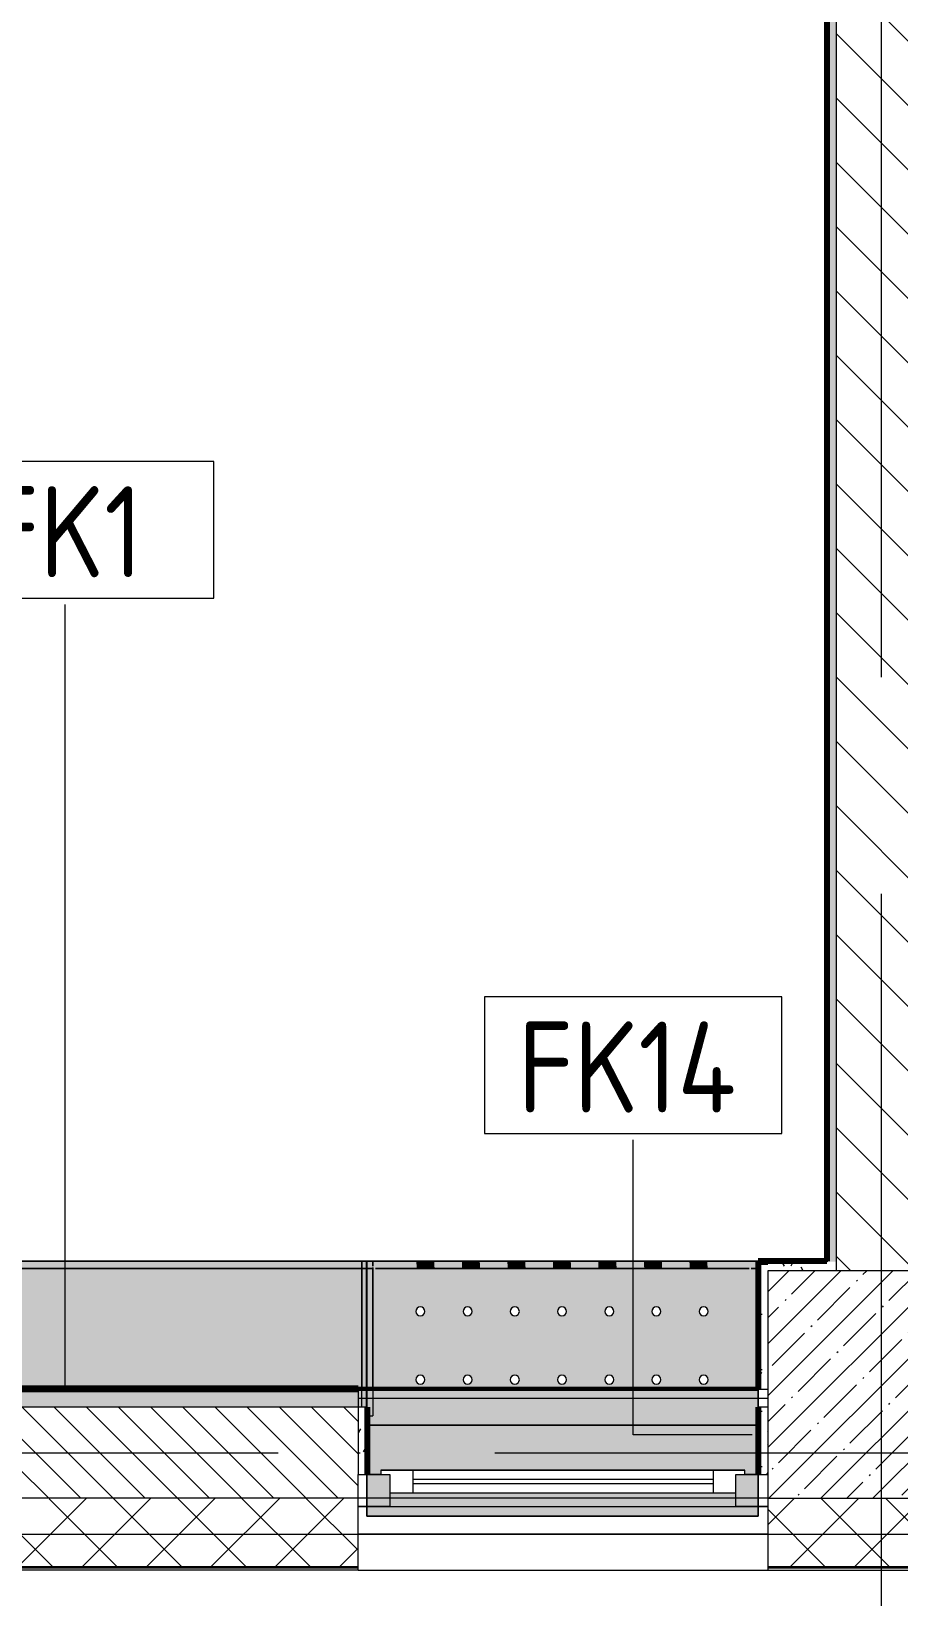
# Model space of a CAD drawing. Header units: millimetres. Extents: x 35524 to 235479, y -8553 to 29000.
# Drawn here: x 54792 to 56698, y -316 to 3124 of the extents above; entities that cross this region are included whole.
import ezdxf

# ---------------------------------------------------------------- set-up
doc = ezdxf.new("R2010")
doc.units = ezdxf.units.MM
doc.linetypes.add('Осевая', pattern=[3175, 635, -476.25, 1587.5, -476.25])
for name, color, linetype, lineweight in [('A-GLAZ', 7, 'Continuous', 9), ('A-GLAZ-1', 7, 'Continuous', 13), ('A-WALL', 7, 'Continuous', 9), ('A-WALL-IDEN', 7, 'Continuous', 9), ('I-WALL', 7, 'Continuous', 9), ('S-COLS', 7, 'Continuous', 9), ('Оси', 7, 'Continuous', 9), ('Оси-2', 7, 'Осевая', 9)]:
    doc.layers.add(name, color=color, linetype=linetype, lineweight=lineweight)
for name, color, linetype, lineweight, true_color in [('A-WALL-1', 7, 'Continuous', 9, 0xc0c0c0), ('A-WALL-3', 7, 'Continuous', 9, 0xff80c0), ('I-WALL-12', 7, 'Continuous', 53, 0xeaa7bf), ('I-WALL-18', 7, 'Continuous', 80, 0xffd2ff), ('I-WALL-4', 7, 'Continuous', 9, 0xc0c0c0), ('I-WALL-5', 7, 'Continuous', 9, 0xcbc7bf), ('I-WALL-8', 7, 'Continuous', 80, 0xff80c0), ('S-WALL-ANLY', 7, 'Continuous', 13, 0x008040), ('S-WALL-ANLY-1', 7, 'Continuous', 5, 0x008040), ('Знаки-1', 7, 'Continuous', 9, 0xd4ccbd), ('Знаки-3', 9, 'Continuous', 9, 0x808080), ('Знаки-4', 7, 'Continuous', 9, 0xaba79f), ('Знаки-5', 7, 'Continuous', 9, 0xc1bbaf), ('Знаки-6', 7, 'Continuous', 9, 0xd5cdbe), ('Знаки-7', 7, 'Continuous', 9, 0xd1cabb), ('Знаки-8', 7, 'Continuous', 9, 0xccc5b7)]:
    doc.layers.add(name, color=color, linetype=linetype, lineweight=lineweight, true_color=true_color)
doc.layers.add('Знаки-2', color=7, linetype='Continuous', lineweight=9, transparency=0.5)
doc.styles.add('GOST Common_2', font='GOST_Common.ttf', dxfattribs={"width": 0.9, "height": 200})
pattern_1 = [(45, (0, 0), (-70.71068, 70.71068), []), (135, (0, 0), (-70.71068, -70.71068), [])]
pattern_2 = [(0, (0, 0), (121.92, 30.48), [10.058, -81.382, 10.058, -81.382, -487.68]), (0, (0, 0), (121.92, 30.48), [-182.88, 10.058, -172.822, 10.058, -81.382, -213.36]), (0, (0, 0), (121.92, 30.48), [-457.2, 10.058, -50.902, 10.058, -142.342]), (120, (45.72, 15.24), (-87.356454, 90.345817), [10.058, -81.382, 10.058, -81.382, -487.68]), (120, (45.72, 15.24), (-87.356454, 90.345817), [-182.88, 10.058, -172.822, 10.058, -81.382, -213.36]), (120, (45.72, 15.24), (-87.356454, 90.345817), [-457.2, 10.058, -50.902, 10.058, -142.342]), (240, (60.96, 76.2), (-34.563546, -120.825817), [10.058, -81.382, 10.058, -81.382, -487.68]), (240, (60.96, 76.2), (-34.563546, -120.825817), [-182.88, 10.058, -172.822, 10.058, -81.382, -213.36]), (240, (60.96, 76.2), (-34.563546, -120.825817), [-457.2, 10.058, -50.902, 10.058, -142.342])]

# ---------------------------------------------------------------- blocks, each defined once
blk = doc.blocks.new('BSC_Колонна _Прямоугольная - 500х500-V16-План отделки стен 3 этажа в осях 12-23')
at = {"layer": 'S-COLS'}
h = blk.add_hatch(dxfattribs=at)
h.set_pattern_fill('FP_25', color=256, style=0, pattern_type=2)
h.set_pattern_definition([(45, (-56660, -150), (-57.02463, 57.02463), []), (45, (-56602.975, -150), (-57.02463, 57.02463), [100.806, -20.161, 3.353, -16.808])])
h.paths.add_polyline_path([(-139.9, -250), (250, -250), (250, 250), (-250, 250), (-250, -250)])
for p, q in [((250, 250), (-250, 250)), ((-250, 250), (-250, -250)), ((250, -250), (250, 250)), ((-250, -250), (250, -250))]:
    blk.add_line(p, q, dxfattribs=at)
blk = doc.blocks.new('120_Окно_СКБ_1Ст - 120_Окно_СКБ_1Ст 900х2500_h_-20664874-План отделки стен 3 этажа в осях 12-23')
at = {"layer": 'A-GLAZ'}
for p, q in [((-429, -57), (-450, -57)), ((431, -57), (-429, -57)), ((450, -57), (431, -57)), ((-429, -127), (-400, -127)), ((-330, -107), (330, -107)), ((330, -117), (-330, -117)), ((400, -127), (430, -127))]:
    blk.add_line(p, q, dxfattribs=at)
at = {"layer": 'A-GLAZ-1'}
for p, q in [((-450, -127), (-450, -57)), ((-450, -57), (-380, -57)), ((-380, -57), (-380, -127)), ((380, -127), (380, -57)), ((380, -57), (450, -57)), ((450, -57), (450, -127)), ((380, -87), (-380, -87)), ((-380, -87), (-380, -127)), ((-330, -137), (-330, -87)), ((330, -137), (330, -87)), ((380, -127), (380, -87)), ((-380, -127), (-450, -127)), ((-380, -127), (-400, -127)), ((-400, -127), (-400, -137)), ((-400, -137), (400, -137)), ((400, -137), (-400, -137)), ((450, -127), (380, -127)), ((400, -127), (380, -127)), ((400, -137), (400, -127))]:
    blk.add_line(p, q, dxfattribs=at)
blk = doc.blocks.new('Зашивка радиатора_ с перфорацией М1 - Зашивка радиатора_ с перфорацией М1-V60-План отделки стен 3 этажа в осях 12-23')
at = {"layer": 'Знаки-2'}
h = blk.add_hatch(color=256, dxfattribs=at)
h.paths.add_polyline_path([(167.2, 380), (-430, 380), (-430, 180), (429, 180), (430, 380)])
h.paths.add_polyline_path([(379, 329), (379, 289), (399, 289), (399, 279), (-401, 279), (-401, 289), (-381, 289), (-381, 329), (167.2, 329)])
h = blk.add_hatch(color=256, dxfattribs=at)
h.paths.add_polyline_path([(167.2, 180), (-430, 180), (-430, -179.9), (430.2, -179.9), (430.2, 141), (429, 141), (429, 180)])
h.paths.add_polyline_path([(208.5, 90.4), (213.5, 89), (217.2, 85.4), (218.5, 80.4), (217.2, 75.4), (213.5, 71.7), (208.5, 70.4), (203.5, 71.7), (199.8, 75.4), (198.5, 80.4), (199.8, 85.4), (203.5, 89), (205.9, 90)])
h.paths.add_polyline_path([(-310.3, 90.4), (-305.3, 89), (-301.6, 85.4), (-300.3, 80.4), (-301.6, 75.4), (-305.3, 71.7), (-310.3, 70.4), (-315.3, 71.7), (-318.9, 75.4), (-320.3, 80.4), (-318.9, 85.4), (-315.3, 89), (-312.8, 90)])
h.paths.add_polyline_path([(1, 90.4), (6, 89), (9.7, 85.4), (11, 80.4), (9.7, 75.4), (6, 71.7), (1, 70.4), (-4, 71.7), (-7.7, 75.4), (-9, 80.4), (-7.7, 85.4), (-4, 89), (-1.6, 90)])
h.paths.add_polyline_path([(-102.8, 90.4), (-97.8, 89), (-94.1, 85.4), (-92.8, 80.4), (-94.1, 75.4), (-97.8, 71.7), (-102.8, 70.4), (-107.8, 71.7), (-111.4, 75.4), (-112.8, 80.4), (-111.4, 85.4), (-107.8, 89), (-105.3, 90)])
h.paths.add_polyline_path([(-206.5, 90.4), (-201.5, 89), (-197.8, 85.4), (-196.5, 80.4), (-197.8, 75.4), (-201.5, 71.7), (-206.5, 70.4), (-211.5, 71.7), (-215.2, 75.4), (-216.5, 80.4), (-215.2, 85.4), (-211.5, 89), (-209.1, 90)])
h.paths.add_polyline_path([(312.2, 90.4), (317.2, 89), (320.9, 85.4), (322.2, 80.4), (320.9, 75.4), (317.2, 71.7), (312.2, 70.4), (307.2, 71.7), (303.6, 75.4), (302.2, 80.4), (303.6, 85.4), (307.2, 89), (309.7, 90)])
h.paths.add_polyline_path([(104.7, 90.4), (109.7, 89), (113.4, 85.4), (114.7, 80.4), (113.4, 75.4), (109.7, 71.7), (104.7, 70.4), (99.7, 71.7), (96.1, 75.4), (94.7, 80.4), (96.1, 85.4), (99.7, 89), (102.2, 90)])
h.paths.add_polyline_path([(-206.5, -59.6), (-201.5, -61), (-197.8, -64.6), (-196.5, -69.6), (-197.8, -74.6), (-201.5, -78.3), (-206.5, -79.6), (-211.5, -78.3), (-215.2, -74.6), (-216.5, -69.6), (-215.2, -64.6), (-211.5, -61), (-209.1, -60)])
h.paths.add_polyline_path([(-310.3, -59.6), (-305.3, -61), (-301.6, -64.6), (-300.3, -69.6), (-301.6, -74.6), (-305.3, -78.3), (-310.3, -79.6), (-315.3, -78.3), (-318.9, -74.6), (-320.3, -69.6), (-318.9, -64.6), (-315.3, -61), (-312.8, -60)])
h.paths.add_polyline_path([(312.2, -59.6), (317.2, -61), (320.9, -64.6), (322.2, -69.6), (320.9, -74.6), (317.2, -78.3), (312.2, -79.6), (307.2, -78.3), (303.6, -74.6), (302.2, -69.6), (303.6, -64.6), (307.2, -61), (309.7, -60)])
h.paths.add_polyline_path([(208.5, -59.6), (213.5, -61), (217.2, -64.6), (218.5, -69.6), (217.2, -74.6), (213.5, -78.3), (208.5, -79.6), (203.5, -78.3), (199.8, -74.6), (198.5, -69.6), (199.8, -64.6), (203.5, -61), (205.9, -60)])
h.paths.add_polyline_path([(104.7, -59.6), (109.7, -61), (113.4, -64.6), (114.7, -69.6), (113.4, -74.6), (109.7, -78.3), (104.7, -79.6), (99.7, -78.3), (96.1, -74.6), (94.7, -69.6), (96.1, -64.6), (99.7, -61), (102.2, -60)])
h.paths.add_polyline_path([(1, -59.6), (6, -61), (9.7, -64.6), (11, -69.6), (9.7, -74.6), (6, -78.3), (1, -79.6), (-4, -78.3), (-7.7, -74.6), (-9, -69.6), (-7.7, -64.6), (-4, -61), (-1.6, -60)])
h.paths.add_polyline_path([(-102.8, -59.6), (-97.8, -61), (-94.1, -64.6), (-92.8, -69.6), (-94.1, -74.6), (-97.8, -78.3), (-102.8, -79.6), (-107.8, -78.3), (-111.4, -74.6), (-112.8, -69.6), (-111.4, -64.6), (-107.8, -61), (-105.3, -60)])
for points in [[(413, -163.9), (-430, -163.9), (-430, -179.9), (430, -179.7), (429.7, -163.9), (413.6, -163.9)], [(-319, -163.9), (-318.3, -179.9), (-279, -179.9), (-279.7, -163.9), (-318.9, -163.9)], [(-319, -163.9), (-318.3, -179.9), (-279, -179.9), (-279.7, -163.9), (-318.9, -163.9)], [(-308.7, -163.9), (-309, -163.9), (-308.7, -179.9), (-289, -179.9), (-289.3, -163.9), (-307.7, -163.9)], [(-308.7, -163.9), (-309, -163.9), (-308.7, -179.9), (-289, -179.9), (-289.3, -163.9), (-307.7, -163.9)], [(-201.6, -163.9), (-219, -163.9), (-218.3, -179.9), (-179, -179.9), (-179.7, -163.9), (-199, -163.9)], [(-219, -163.9), (-218.3, -179.9), (-179, -179.9), (-179.7, -163.9), (-218.3, -163.9)], [(-199, -163.9), (-209, -163.9), (-208.7, -179.9), (-189, -179.9), (-189.3, -163.9), (-197, -163.9)], [(-196.4, -163.9), (-209, -163.9), (-208.7, -179.9), (-189, -179.9), (-189.3, -163.9), (-194, -163.9)], [(-79, -163.9), (-119, -163.9), (-118.3, -179.9), (-79, -179.9)], [(-84.9, -163.9), (-119, -163.9), (-118.3, -179.9), (-79, -179.9), (-79.7, -163.9), (-81.7, -163.9)], [(-108.7, -163.9), (-109, -163.9), (-108.7, -179.9), (-89, -179.9), (-89.3, -163.9), (-107.7, -163.9)], [(-89, -163.9), (-109, -163.9), (-108.7, -179.9), (-89, -179.9)], [(-19, -163.9), (-18.3, -179.9), (21, -179.9), (20.3, -163.9), (-18.3, -163.9)], [(-19, -163.9), (-18.3, -179.9), (21, -179.9), (20.3, -163.9), (-18.3, -163.9)], [(8.1, -163.9), (-9, -163.9), (-8.7, -179.9), (11, -179.9), (10.7, -163.9), (9.7, -163.9)], [(-6.1, -163.9), (-9, -163.9), (-8.7, -179.9), (11, -179.9), (10.7, -163.9), (-4.2, -163.9)], [(106, -163.9), (81, -163.9), (81.7, -179.9), (121, -179.9), (120.3, -163.9), (106.2, -163.9)], [(109.7, -163.9), (81, -163.9), (81.7, -179.9), (121, -179.9), (120.3, -163.9), (110.7, -163.9)], [(108.1, -163.9), (91, -163.9), (91.3, -179.9), (111, -179.9), (110.7, -163.9), (109.7, -163.9)], [(93.9, -163.9), (91, -163.9), (91.3, -179.9), (111, -179.9), (110.7, -163.9), (96, -163.9)], [(181, -163.9), (181.7, -179.9), (221, -179.9), (220.3, -163.9), (181.7, -163.9)], [(196, -163.9), (181, -163.9), (181.7, -179.9), (221, -179.9), (220.3, -163.9), (198.4, -163.9)], [(201, -163.9), (191, -163.9), (191.3, -179.9), (211, -179.9), (210.7, -163.9), (203.6, -163.9)], [(208.1, -163.9), (191, -163.9), (191.3, -179.9), (211, -179.9), (210.7, -163.9), (209.7, -163.9)], [(301, -163.9), (281, -163.9), (281.7, -179.9), (321, -179.9), (320.3, -163.9), (306.2, -163.9)], [(281, -163.9), (281.7, -179.9), (321, -179.9), (320.3, -163.9), (281.7, -163.9)], [(311, -163.9), (291, -163.9), (291.3, -179.9), (311, -179.9)], [(293.9, -163.9), (291, -163.9), (291.3, -179.9), (311, -179.9), (310.7, -163.9), (295.8, -163.9)]]:
    blk.add_hatch(color=256, dxfattribs=at).paths.add_polyline_path(points)
at = {"layer": 'Знаки-1'}
for p, q in [((-309, -163.9), (-306.1, -163.9)), ((-304.2, -163.9), (-309, -163.9)), ((-306.1, -163.9), (-304.2, -163.9)), ((-304, -163.9), (-301.6, -163.9)), ((-294, -163.9), (-304, -163.9)), ((-301.6, -163.9), (-299, -163.9)), ((-299, -163.9), (-294, -163.9)), ((-293.8, -163.9), (-289, -163.9)), ((-289.3, -163.9), (-293.8, -163.9)), ((-289, -163.9), (-289.3, -163.9)), ((-207.7, -163.9), (-204.2, -163.9)), ((-204.2, -163.9), (-207.7, -163.9)), ((-204, -163.9), (-197, -163.9)), ((-197, -163.9), (-204, -163.9)), ((-196.4, -163.9), (-194, -163.9)), ((-194, -163.9), (-196.4, -163.9)), ((-193.8, -163.9), (-190.3, -163.9)), ((-190.3, -163.9), (-193.8, -163.9)), ((-107.7, -163.9), (-104.2, -163.9)), ((-104.2, -163.9), (-107.7, -163.9)), ((-104, -163.9), (-99, -163.9)), ((-94, -163.9), (-104, -163.9)), ((-99, -163.9), (-94, -163.9)), ((-93.8, -163.9), (-90.3, -163.9)), ((-90.3, -163.9), (-93.8, -163.9)), ((-9, -163.9), (-4.2, -163.9)), ((-4.2, -163.9), (-9, -163.9)), ((-4, -163.9), (6, -163.9)), ((6, -163.9), (-4, -163.9)), ((6.2, -163.9), (10.7, -163.9)), ((10.7, -163.9), (6.2, -163.9)), ((10.7, -163.9), (11, -163.9)), ((11, -163.9), (10.7, -163.9)), ((92.3, -163.9), (95.8, -163.9)), ((95.8, -163.9), (92.3, -163.9)), ((96, -163.9), (106, -163.9)), ((106, -163.9), (96, -163.9)), ((106.2, -163.9), (109.7, -163.9)), ((109.7, -163.9), (106.2, -163.9)), ((192.3, -163.9), (195.8, -163.9)), ((195.8, -163.9), (192.3, -163.9)), ((196, -163.9), (206, -163.9)), ((206, -163.9), (196, -163.9)), ((206.2, -163.9), (209.7, -163.9)), ((209.7, -163.9), (206.2, -163.9)), ((291, -163.9), (295.8, -163.9)), ((295.8, -163.9), (291, -163.9)), ((296, -163.9), (306, -163.9)), ((298.4, -163.9), (296, -163.9)), ((306, -163.9), (298.4, -163.9)), ((306.2, -163.9), (311, -163.9)), ((311, -163.9), (306.2, -163.9)), ((-309, -179.9), (-304.2, -179.9)), ((-304.2, -179.9), (-309, -179.9)), ((-304, -179.9), (-294, -179.9)), ((-294, -179.9), (-304, -179.9)), ((-293.8, -179.9), (-289, -179.9)), ((-289, -179.9), (-293.8, -179.9)), ((-207.7, -179.9), (-204.2, -179.9)), ((-204.2, -179.9), (-207.7, -179.9)), ((-204, -179.9), (-197, -179.9)), ((-197, -179.9), (-204, -179.9)), ((-196.4, -179.9), (-194, -179.9)), ((-194, -179.9), (-196.4, -179.9)), ((-193.8, -179.9), (-190.3, -179.9)), ((-190.3, -179.9), (-193.8, -179.9)), ((-107.7, -179.9), (-104.2, -179.9)), ((-104.2, -179.9), (-107.7, -179.9)), ((-104, -179.9), (-99, -179.9)), ((-94, -179.9), (-104, -179.9)), ((-99, -179.9), (-94, -179.9)), ((-93.8, -179.9), (-90.3, -179.9)), ((-90.3, -179.9), (-93.8, -179.9)), ((-9, -179.9), (-7.7, -179.9)), ((-4.2, -179.9), (-9, -179.9)), ((-7.7, -179.9), (-4.2, -179.9)), ((-4, -179.9), (1, -179.9)), ((6, -179.9), (-4, -179.9)), ((1, -179.9), (6, -179.9)), ((6.2, -179.9), (11, -179.9)), ((9.7, -179.9), (6.2, -179.9)), ((11, -179.9), (9.7, -179.9)), ((92.3, -179.9), (95.8, -179.9)), ((95.8, -179.9), (92.3, -179.9)), ((96, -179.9), (106, -179.9)), ((106, -179.9), (96, -179.9)), ((106.2, -179.9), (109.7, -179.9)), ((109.7, -179.9), (106.2, -179.9)), ((192.3, -179.9), (195.8, -179.9)), ((195.8, -179.9), (192.3, -179.9)), ((196, -179.9), (206, -179.9)), ((206, -179.9), (196, -179.9)), ((206.2, -179.9), (209.7, -179.9)), ((209.7, -179.9), (206.2, -179.9)), ((291, -179.9), (292.3, -179.9)), ((291.3, -179.9), (291, -179.9)), ((292.3, -179.9), (291.3, -179.9)), ((292.3, -179.9), (293.9, -179.9)), ((295.8, -179.9), (292.3, -179.9)), ((293.9, -179.9), (295.8, -179.9)), ((296, -179.9), (306, -179.9)), ((306, -179.9), (296, -179.9)), ((306.2, -179.9), (308.1, -179.9)), ((310.7, -179.9), (306.2, -179.9)), ((308.1, -179.9), (311, -179.9)), ((311, -179.9), (310.7, -179.9))]:
    blk.add_line(p, q, dxfattribs=at)
at = {"layer": 'Знаки-3'}
for p, q in [((430, 380), (-430, 380)), ((-430, 380), (-430, 180)), ((430, 289), (430, 380)), ((-430, 180), (429, 180)), ((429, 180), (-430, 180)), ((-430, 180), (-430, -179.9)), ((430.2, -179.9), (430.2, 141)), ((-430, -179.9), (430.2, -179.9))]:
    blk.add_line(p, q, dxfattribs=at)
for centre, start, end in [((-310.3, 80.4), 180, 0), ((-310.3, 80.4), 0, 180), ((-206.5, 80.4), 0, 180), ((-206.5, 80.4), 180, 360), ((-102.8, 80.4), 0, 180), ((-102.8, 80.4), 180, 0), ((1, 80.4), 0, 180), ((1, 80.4), 180, 0), ((104.7, 80.4), 0, 180), ((104.7, 80.4), 180, 360), ((208.5, 80.4), 0, 180), ((208.5, 80.4), 180, 0), ((312.2, 80.4), 0, 180), ((312.2, 80.4), 180, 0), ((-310.3, -69.6), 0, 180), ((-206.5, -69.6), 0, 180), ((-102.8, -69.6), 0, 180), ((1, -69.6), 0, 180), ((104.7, -69.6), 0, 180), ((208.5, -69.6), 0, 180), ((312.2, -69.6), 0, 180), ((-310.3, -69.6), 180, 0), ((-206.5, -69.6), 180, 0), ((-102.8, -69.6), 180, 0), ((1, -69.6), 180, 0), ((104.7, -69.6), 180, 0), ((208.5, -69.6), 180, 0), ((312.2, -69.6), 180, 0)]:
    blk.add_arc(centre, 10, start, end, dxfattribs=at)
at = {"layer": 'Знаки-4'}
for p, q in [((-430, 180), (-430, 380)), ((-430, 380), (430, 380)), ((430, 380), (430, 289)), ((-430, -179.9), (-430, 180)), ((-430, -163.9), (-414.4, -163.9)), ((-430, -163.9), (-430, -179.9)), ((-410.5, -163.9), (-394.9, -163.9)), ((-394.3, -163.9), (394.9, -163.9)), ((395.4, -163.9), (411.1, -163.9)), ((414.9, -163.9), (416.9, -163.9)), ((429.7, -179.9), (-430, -179.9)), ((416.9, -179.9), (-430, -179.9))]:
    blk.add_line(p, q, dxfattribs=at)
for centre, start, end in [((-310.3, 80.4), 0, 180), ((-310.3, 80.4), 180, 360), ((-206.5, 80.4), 0, 180), ((-206.5, 80.4), 180, 360), ((-102.8, 80.4), 0, 180), ((-102.8, 80.4), 180, 360), ((1, 80.4), 0, 180), ((1, 80.4), 180, 360), ((104.7, 80.4), 0, 180), ((104.7, 80.4), 180, 360), ((208.5, 80.4), 0, 180), ((208.5, 80.4), 180, 360), ((312.2, 80.4), 0, 180), ((312.2, 80.4), 180, 0), ((-310.3, -69.6), 0, 180), ((-206.5, -69.6), 0, 180), ((-102.8, -69.6), 0, 180), ((1, -69.6), 0, 180), ((104.7, -69.6), 0, 180), ((208.5, -69.6), 0, 180), ((312.2, -69.6), 0, 180), ((-310.3, -69.6), 180, 360), ((-206.5, -69.6), 180, 360), ((-102.8, -69.6), 180, 360), ((1, -69.6), 180, 360), ((104.7, -69.6), 180, 360), ((208.5, -69.6), 180, 360), ((312.2, -69.6), 180, 360)]:
    blk.add_arc(centre, 10, start, end, dxfattribs=at)
at = {"layer": 'Знаки-5'}
for p, q in [((429, 180), (-430, 180)), ((-430, 180), (429, 180)), ((430.2, 141), (430.2, -179.9)), ((-414.4, -163.9), (-430, -163.9)), ((-430, -163.9), (-430, -179.9)), ((-394.9, -163.9), (-410.5, -163.9)), ((-319, -163.9), (-394.3, -163.9)), ((-319, -163.9), (-279, -163.9)), ((-279, -163.9), (-319, -163.9)), ((-219, -163.9), (-279, -163.9)), ((-219, -163.9), (-209, -163.9)), ((-209, -163.9), (-219, -163.9)), ((-209, -163.9), (-189, -163.9)), ((-189, -163.9), (-209, -163.9)), ((-189, -163.9), (-179, -163.9)), ((-179, -163.9), (-189, -163.9)), ((-119, -163.9), (-179, -163.9)), ((-119, -163.9), (-79, -163.9)), ((-79, -163.9), (-119, -163.9)), ((-19, -163.9), (-79, -163.9)), ((-19, -163.9), (-18.3, -163.9)), ((21, -163.9), (-19, -163.9)), ((-18.3, -163.9), (21, -163.9)), ((81, -163.9), (21, -163.9)), ((81, -163.9), (91, -163.9)), ((91, -163.9), (81, -163.9)), ((91, -163.9), (111, -163.9)), ((111, -163.9), (91, -163.9)), ((111, -163.9), (121, -163.9)), ((121, -163.9), (111, -163.9)), ((181, -163.9), (121, -163.9)), ((181, -163.9), (215.1, -163.9)), ((206.2, -163.9), (181, -163.9)), ((220.3, -163.9), (206.2, -163.9)), ((215.1, -163.9), (221, -163.9)), ((221, -163.9), (220.3, -163.9)), ((281, -163.9), (221, -163.9)), ((281, -163.9), (321, -163.9)), ((321, -163.9), (281, -163.9)), ((394.9, -163.9), (321, -163.9)), ((411.1, -163.9), (395.4, -163.9)), ((416.9, -163.9), (414.9, -163.9)), ((416.9, -163.9), (429.7, -163.9)), ((-430, -179.9), (-319, -179.9)), ((-319, -179.9), (-279, -179.9)), ((-279, -179.9), (-319, -179.9)), ((-279, -179.9), (-219, -179.9)), ((-219, -179.9), (-209, -179.9)), ((-209, -179.9), (-219, -179.9)), ((-209, -179.9), (-189, -179.9)), ((-189, -179.9), (-209, -179.9)), ((-189, -179.9), (-179, -179.9)), ((-179, -179.9), (-189, -179.9)), ((-179, -179.9), (-119, -179.9)), ((-119, -179.9), (-79, -179.9)), ((-79, -179.9), (-119, -179.9)), ((-79, -179.9), (-19, -179.9)), ((-19, -179.9), (21, -179.9)), ((18.3, -179.9), (-19, -179.9)), ((21, -179.9), (18.3, -179.9)), ((21, -179.9), (81, -179.9)), ((81, -179.9), (91, -179.9)), ((91, -179.9), (81, -179.9)), ((91, -179.9), (111, -179.9)), ((111, -179.9), (91, -179.9)), ((111, -179.9), (121, -179.9)), ((121, -179.9), (111, -179.9)), ((121, -179.9), (181, -179.9)), ((181, -179.9), (221, -179.9)), ((183.7, -179.9), (181, -179.9)), ((221, -179.9), (183.7, -179.9)), ((221, -179.9), (281, -179.9)), ((281, -179.9), (283.7, -179.9)), ((321, -179.9), (281, -179.9)), ((283.7, -179.9), (301, -179.9)), ((301, -179.9), (321, -179.9)), ((321, -179.9), (416.9, -179.9)), ((429.7, -179.9), (416.9, -179.9))]:
    blk.add_line(p, q, dxfattribs=at)
at = {"layer": 'Знаки-6'}
for p, q in [((-304.2, -163.9), (-307.7, -163.9)), ((-294, -163.9), (-304, -163.9)), ((-290.3, -163.9), (-293.8, -163.9)), ((-204.2, -163.9), (-207.7, -163.9)), ((-197, -163.9), (-204, -163.9)), ((-194, -163.9), (-196.4, -163.9)), ((-190.3, -163.9), (-193.8, -163.9)), ((-104.2, -163.9), (-107.7, -163.9)), ((-94, -163.9), (-104, -163.9)), ((-90.3, -163.9), (-93.8, -163.9)), ((-4.2, -163.9), (-7.7, -163.9)), ((6, -163.9), (-4, -163.9)), ((9.7, -163.9), (6.2, -163.9)), ((95.8, -163.9), (92.3, -163.9)), ((106, -163.9), (96, -163.9)), ((109.7, -163.9), (106.2, -163.9)), ((195.8, -163.9), (192.3, -163.9)), ((206, -163.9), (196, -163.9)), ((209.7, -163.9), (206.2, -163.9)), ((295.8, -163.9), (292.3, -163.9)), ((306, -163.9), (296, -163.9)), ((309.7, -163.9), (306.2, -163.9)), ((430, -163.9), (430, -179.7)), ((-307.7, -179.9), (-304.2, -179.9)), ((-304, -179.9), (-294, -179.9)), ((-293.8, -179.9), (-290.3, -179.9)), ((-207.7, -179.9), (-204.2, -179.9)), ((-204, -179.9), (-197, -179.9)), ((-196.4, -179.9), (-194, -179.9)), ((-193.8, -179.9), (-190.3, -179.9)), ((-107.7, -179.9), (-104.2, -179.9)), ((-104, -179.9), (-94, -179.9)), ((-93.8, -179.9), (-90.3, -179.9)), ((-7.7, -179.9), (-4.2, -179.9)), ((-4, -179.9), (6, -179.9)), ((6.2, -179.9), (9.7, -179.9)), ((92.3, -179.9), (95.8, -179.9)), ((96, -179.9), (106, -179.9)), ((106.2, -179.9), (109.7, -179.9)), ((192.3, -179.9), (195.8, -179.9)), ((196, -179.9), (206, -179.9)), ((206.2, -179.9), (209.7, -179.9)), ((292.3, -179.9), (295.8, -179.9)), ((296, -179.9), (306, -179.9)), ((306.2, -179.9), (309.7, -179.9))]:
    blk.add_line(p, q, dxfattribs=at)
at = {"layer": 'Знаки-7'}
for p, q in [((-309, -163.9), (-318.3, -163.9)), ((-307.7, -163.9), (-304.2, -163.9)), ((-304.2, -163.9), (-307.7, -163.9)), ((-304, -163.9), (-294, -163.9)), ((-294, -163.9), (-304, -163.9)), ((-293.8, -163.9), (-290.3, -163.9)), ((-290.3, -163.9), (-293.8, -163.9)), ((-279.7, -163.9), (-289, -163.9)), ((-209, -163.9), (-218.3, -163.9)), ((-209, -163.9), (-204.2, -163.9)), ((-204.2, -163.9), (-209, -163.9)), ((-204, -163.9), (-194, -163.9)), ((-194, -163.9), (-204, -163.9)), ((-193.8, -163.9), (-189, -163.9)), ((-189, -163.9), (-193.8, -163.9)), ((-179.7, -163.9), (-189, -163.9)), ((-109, -163.9), (-118.3, -163.9)), ((-109, -163.9), (-107.7, -163.9)), ((-107.7, -163.9), (-109, -163.9)), ((-107.7, -163.9), (-104.2, -163.9)), ((-104.2, -163.9), (-107.7, -163.9)), ((-104, -163.9), (-99, -163.9)), ((-99, -163.9), (-104, -163.9)), ((-99, -163.9), (-94, -163.9)), ((-94, -163.9), (-99, -163.9)), ((-93.8, -163.9), (-89, -163.9)), ((-90.3, -163.9), (-93.8, -163.9)), ((-89, -163.9), (-90.3, -163.9)), ((-79.7, -163.9), (-89, -163.9)), ((-9, -163.9), (-18.3, -163.9)), ((-7.7, -163.9), (-4.2, -163.9)), ((-4.2, -163.9), (-7.7, -163.9)), ((-4, -163.9), (6, -163.9)), ((6, -163.9), (-4, -163.9)), ((6.2, -163.9), (9.7, -163.9)), ((9.7, -163.9), (6.2, -163.9)), ((20.3, -163.9), (11, -163.9)), ((91, -163.9), (81.7, -163.9)), ((91, -163.9), (92.3, -163.9)), ((95.8, -163.9), (91, -163.9)), ((92.3, -163.9), (95.8, -163.9)), ((96, -163.9), (106, -163.9)), ((106, -163.9), (96, -163.9)), ((106.2, -163.9), (109.7, -163.9)), ((109.7, -163.9), (106.2, -163.9)), ((109.7, -163.9), (111, -163.9)), ((111, -163.9), (109.7, -163.9)), ((120.3, -163.9), (111, -163.9)), ((191, -163.9), (181.7, -163.9)), ((191, -163.9), (195.8, -163.9)), ((191.3, -163.9), (191, -163.9)), ((195.8, -163.9), (191.3, -163.9)), ((196, -163.9), (198.4, -163.9)), ((206, -163.9), (196, -163.9)), ((198.4, -163.9), (206, -163.9)), ((206.2, -163.9), (208.1, -163.9)), ((209.7, -163.9), (206.2, -163.9)), ((208.1, -163.9), (211, -163.9)), ((211, -163.9), (209.7, -163.9)), ((220.3, -163.9), (211, -163.9)), ((291, -163.9), (281.7, -163.9)), ((292.3, -163.9), (295.8, -163.9)), ((295.8, -163.9), (292.3, -163.9)), ((296, -163.9), (306, -163.9)), ((306, -163.9), (296, -163.9)), ((306.2, -163.9), (309.7, -163.9)), ((309.7, -163.9), (306.2, -163.9)), ((320.3, -163.9), (311, -163.9)), ((429.7, -163.9), (416.9, -163.9)), ((-318.3, -179.9), (-309, -179.9)), ((-307.7, -179.9), (-304.2, -179.9)), ((-304.2, -179.9), (-307.7, -179.9)), ((-304, -179.9), (-294, -179.9)), ((-294, -179.9), (-304, -179.9)), ((-293.8, -179.9), (-290.3, -179.9)), ((-290.3, -179.9), (-293.8, -179.9)), ((-289, -179.9), (-279.7, -179.9)), ((-218.3, -179.9), (-209, -179.9)), ((-209, -179.9), (-204.2, -179.9)), ((-204.2, -179.9), (-209, -179.9)), ((-204, -179.9), (-194, -179.9)), ((-194, -179.9), (-204, -179.9)), ((-193.8, -179.9), (-189, -179.9)), ((-189, -179.9), (-193.8, -179.9)), ((-189, -179.9), (-179.7, -179.9)), ((-118.3, -179.9), (-109, -179.9)), ((-109, -179.9), (-104.2, -179.9)), ((-104.2, -179.9), (-109, -179.9)), ((-104, -179.9), (-94, -179.9)), ((-94, -179.9), (-104, -179.9)), ((-93.8, -179.9), (-89, -179.9)), ((-89, -179.9), (-93.8, -179.9)), ((-89, -179.9), (-79.7, -179.9)), ((-18.3, -179.9), (-9, -179.9)), ((-7.7, -179.9), (-4.2, -179.9)), ((-4.2, -179.9), (-7.7, -179.9)), ((-4, -179.9), (6, -179.9)), ((6, -179.9), (-4, -179.9)), ((6.2, -179.9), (9.7, -179.9)), ((9.7, -179.9), (6.2, -179.9)), ((11, -179.9), (20.3, -179.9)), ((81.7, -179.9), (91, -179.9)), ((91, -179.9), (95.8, -179.9)), ((95.8, -179.9), (91, -179.9)), ((96, -179.9), (106, -179.9)), ((106, -179.9), (96, -179.9)), ((106.2, -179.9), (111, -179.9)), ((111, -179.9), (106.2, -179.9)), ((111, -179.9), (120.3, -179.9)), ((181.7, -179.9), (191, -179.9)), ((191, -179.9), (195.8, -179.9)), ((195.8, -179.9), (191, -179.9)), ((196, -179.9), (206, -179.9)), ((206, -179.9), (196, -179.9)), ((206.2, -179.9), (211, -179.9)), ((211, -179.9), (206.2, -179.9)), ((211, -179.9), (220.3, -179.9)), ((281.7, -179.9), (291, -179.9)), ((292.3, -179.9), (295.8, -179.9)), ((295.8, -179.9), (292.3, -179.9)), ((296, -179.9), (306, -179.9)), ((306, -179.9), (296, -179.9)), ((306.2, -179.9), (309.7, -179.9)), ((309.7, -179.9), (306.2, -179.9)), ((311, -179.9), (320.3, -179.9)), ((416.9, -179.9), (429.7, -179.9))]:
    blk.add_line(p, q, dxfattribs=at)
at = {"layer": 'Знаки-8'}
for p, q in [((-319, -163.9), (-309, -163.9)), ((-309, -163.9), (-319, -163.9)), ((-309, -163.9), (-304.2, -163.9)), ((-304.2, -163.9), (-309, -163.9)), ((-304, -163.9), (-294, -163.9)), ((-294, -163.9), (-304, -163.9)), ((-293.8, -163.9), (-289, -163.9)), ((-289, -163.9), (-293.8, -163.9)), ((-289, -163.9), (-279, -163.9)), ((-279, -163.9), (-289, -163.9)), ((-219, -163.9), (-209, -163.9)), ((-209, -163.9), (-219, -163.9)), ((-207.7, -163.9), (-204.2, -163.9)), ((-204.2, -163.9), (-207.7, -163.9)), ((-204, -163.9), (-197, -163.9)), ((-197, -163.9), (-204, -163.9)), ((-196.4, -163.9), (-194, -163.9)), ((-194, -163.9), (-196.4, -163.9)), ((-193.8, -163.9), (-190.3, -163.9)), ((-190.3, -163.9), (-193.8, -163.9)), ((-189, -163.9), (-179, -163.9)), ((-179, -163.9), (-189, -163.9)), ((-119, -163.9), (-109, -163.9)), ((-109, -163.9), (-119, -163.9)), ((-109, -163.9), (-104.2, -163.9)), ((-104.2, -163.9), (-109, -163.9)), ((-104, -163.9), (-94, -163.9)), ((-94, -163.9), (-104, -163.9)), ((-93.8, -163.9), (-89, -163.9)), ((-89, -163.9), (-93.8, -163.9)), ((-89, -163.9), (-79, -163.9)), ((-79, -163.9), (-89, -163.9)), ((-19, -163.9), (-9, -163.9)), ((-9, -163.9), (-19, -163.9)), ((-9, -163.9), (-4.2, -163.9)), ((-4.2, -163.9), (-9, -163.9)), ((-4, -163.9), (6, -163.9)), ((6, -163.9), (-4, -163.9)), ((6.2, -163.9), (11, -163.9)), ((11, -163.9), (6.2, -163.9)), ((11, -163.9), (21, -163.9)), ((21, -163.9), (11, -163.9)), ((81, -163.9), (91, -163.9)), ((91, -163.9), (81, -163.9)), ((92.3, -163.9), (95.8, -163.9)), ((95.8, -163.9), (92.3, -163.9)), ((96, -163.9), (106, -163.9)), ((106, -163.9), (96, -163.9)), ((106.2, -163.9), (109.7, -163.9)), ((109.7, -163.9), (106.2, -163.9)), ((111, -163.9), (121, -163.9)), ((121, -163.9), (111, -163.9)), ((181, -163.9), (191, -163.9)), ((191, -163.9), (181, -163.9)), ((191, -163.9), (195.8, -163.9)), ((195.8, -163.9), (191, -163.9)), ((196, -163.9), (206, -163.9)), ((206, -163.9), (196, -163.9)), ((206.2, -163.9), (211, -163.9)), ((211, -163.9), (206.2, -163.9)), ((211, -163.9), (221, -163.9)), ((221, -163.9), (211, -163.9)), ((281, -163.9), (291, -163.9)), ((291, -163.9), (281, -163.9)), ((291, -163.9), (295.8, -163.9)), ((295.8, -163.9), (291, -163.9)), ((296, -163.9), (306, -163.9)), ((306, -163.9), (296, -163.9)), ((306.2, -163.9), (311, -163.9)), ((311, -163.9), (306.2, -163.9)), ((311, -163.9), (321, -163.9)), ((321, -163.9), (311, -163.9)), ((430, -179.7), (430, -163.9)), ((-319, -179.9), (-313.1, -179.9)), ((-309, -179.9), (-319, -179.9)), ((-313.1, -179.9), (-309, -179.9)), ((-309, -179.9), (-304.2, -179.9)), ((-308.7, -179.9), (-309, -179.9)), ((-304.2, -179.9), (-308.7, -179.9)), ((-304, -179.9), (-294, -179.9)), ((-301.6, -179.9), (-304, -179.9)), ((-294, -179.9), (-301.6, -179.9)), ((-293.8, -179.9), (-289, -179.9)), ((-289, -179.9), (-293.8, -179.9)), ((-289, -179.9), (-281.7, -179.9)), ((-279, -179.9), (-289, -179.9)), ((-281.7, -179.9), (-279, -179.9)), ((-219, -179.9), (-209, -179.9)), ((-218.3, -179.9), (-219, -179.9)), ((-209, -179.9), (-218.3, -179.9)), ((-207.7, -179.9), (-204.2, -179.9)), ((-204.2, -179.9), (-207.7, -179.9)), ((-204, -179.9), (-197, -179.9)), ((-197, -179.9), (-204, -179.9)), ((-196.4, -179.9), (-194, -179.9)), ((-194, -179.9), (-196.4, -179.9)), ((-193.8, -179.9), (-190.3, -179.9)), ((-190.3, -179.9), (-193.8, -179.9)), ((-189, -179.9), (-179.7, -179.9)), ((-184.9, -179.9), (-189, -179.9)), ((-179, -179.9), (-184.9, -179.9)), ((-179.7, -179.9), (-179, -179.9)), ((-119, -179.9), (-109, -179.9)), ((-116.3, -179.9), (-119, -179.9)), ((-109, -179.9), (-116.3, -179.9)), ((-109, -179.9), (-106.1, -179.9)), ((-104.2, -179.9), (-109, -179.9)), ((-106.1, -179.9), (-104.2, -179.9)), ((-104, -179.9), (-94, -179.9)), ((-94, -179.9), (-104, -179.9)), ((-93.8, -179.9), (-89.3, -179.9)), ((-90.3, -179.9), (-93.8, -179.9)), ((-89, -179.9), (-90.3, -179.9)), ((-89.3, -179.9), (-89, -179.9)), ((-89, -179.9), (-79, -179.9)), ((-79, -179.9), (-89, -179.9)), ((-19, -179.9), (-16.3, -179.9)), ((-9, -179.9), (-19, -179.9)), ((-16.3, -179.9), (-9, -179.9)), ((-9, -179.9), (-4.2, -179.9)), ((-7.7, -179.9), (-9, -179.9)), ((-4.2, -179.9), (-7.7, -179.9)), ((-4, -179.9), (6, -179.9)), ((1, -179.9), (-4, -179.9)), ((6, -179.9), (1, -179.9)), ((6.2, -179.9), (9.7, -179.9)), ((9.7, -179.9), (6.2, -179.9)), ((9.7, -179.9), (11, -179.9)), ((11, -179.9), (9.7, -179.9)), ((11, -179.9), (18.3, -179.9)), ((18.3, -179.9), (11, -179.9)), ((18.3, -179.9), (21, -179.9)), ((21, -179.9), (18.3, -179.9)), ((81, -179.9), (91, -179.9)), ((91, -179.9), (81, -179.9)), ((92.3, -179.9), (95.8, -179.9)), ((95.8, -179.9), (92.3, -179.9)), ((96, -179.9), (101, -179.9)), ((106, -179.9), (96, -179.9)), ((101, -179.9), (106, -179.9)), ((106.2, -179.9), (109.7, -179.9)), ((109.7, -179.9), (106.2, -179.9)), ((111, -179.9), (121, -179.9)), ((121, -179.9), (111, -179.9)), ((181, -179.9), (191, -179.9)), ((191, -179.9), (181, -179.9)), ((191, -179.9), (195.8, -179.9)), ((195.8, -179.9), (191, -179.9)), ((196, -179.9), (203.6, -179.9)), ((203.6, -179.9), (196, -179.9)), ((203.6, -179.9), (206, -179.9)), ((206, -179.9), (203.6, -179.9)), ((206.2, -179.9), (211, -179.9)), ((211, -179.9), (206.2, -179.9)), ((211, -179.9), (221, -179.9)), ((221, -179.9), (211, -179.9)), ((281, -179.9), (291, -179.9)), ((291, -179.9), (281, -179.9)), ((291, -179.9), (293.9, -179.9)), ((291.3, -179.9), (291, -179.9)), ((295.8, -179.9), (291.3, -179.9)), ((293.9, -179.9), (295.8, -179.9)), ((296, -179.9), (306, -179.9)), ((301, -179.9), (296, -179.9)), ((306, -179.9), (301, -179.9)), ((306.2, -179.9), (309.7, -179.9)), ((309.7, -179.9), (306.2, -179.9)), ((309.7, -179.9), (311, -179.9)), ((311, -179.9), (309.7, -179.9)), ((311, -179.9), (315.1, -179.9)), ((318.3, -179.9), (311, -179.9)), ((315.1, -179.9), (321, -179.9)), ((321, -179.9), (318.3, -179.9))]:
    blk.add_line(p, q, dxfattribs=at)
blk = doc.blocks.new('Зашивка без перфорации М3 - М3_9-V70-План отделки стен 3 этажа в осях 12-23')
at = {"layer": 'Знаки-2'}
for points in [[(360.2, 180), (359.3, 180), (359.3, 141), (339.3, 141), (339.3, 101), (-410.7, 101), (-410.7, 141), (-430, 141), (-430, -179.9), (360.2, -179.9), (360.2, 141)], [(35.7, -163.9), (-430, -163.9), (-429.5, -179.9), (360, -179.3), (359.5, -163.9), (335.7, -163.9)]]:
    blk.add_hatch(color=256, dxfattribs=at).paths.add_polyline_path(points)
at = {"layer": 'Знаки-3'}
for p, q in [((360.2, -179.9), (360.2, 180)), ((-430, 141), (-430, -179.9)), ((-430, -179.9), (360.2, -179.9))]:
    blk.add_line(p, q, dxfattribs=at)
at = {"layer": 'Знаки-4'}
for p, q in [((-418.8, -163.9), (335.7, -163.9)), ((359.5, -179.9), (-429.5, -179.9)), ((335.7, -179.9), (-418.8, -179.9))]:
    blk.add_line(p, q, dxfattribs=at)
at = {"layer": 'Знаки-5'}
for p, q in [((360.2, 180), (360.2, -177.7)), ((-430, -179.4), (-430, 141)), ((-429.5, -163.9), (-418.8, -163.9)), ((335.7, -163.9), (-418.8, -163.9)), ((335.7, -163.9), (359.5, -163.9)), ((360, -178.5), (360, -163.9)), ((-418.8, -179.9), (-429.5, -179.9)), ((-418.8, -179.9), (335.7, -179.9)), ((359.5, -179.9), (335.7, -179.9)), ((360.2, -177.8), (360.2, -179))]:
    blk.add_line(p, q, dxfattribs=at)
at = {"layer": 'Знаки-6'}
blk.add_line((-430, -163.9), (-430, -179.4), dxfattribs=at)
at = {"layer": 'Знаки-7'}
for p, q in [((-418.8, -163.9), (-429.5, -163.9)), ((359.5, -163.9), (335.7, -163.9)), ((360, -163.9), (360, -178.5)), ((-429.5, -179.9), (-418.8, -179.9)), ((335.7, -179.9), (359.5, -179.9))]:
    blk.add_line(p, q, dxfattribs=at)
at = {"layer": 'Знаки-8'}
blk.add_line((-430, -163.9), (-430, -179.4), dxfattribs=at)
blk = doc.blocks.new('Зашивка_ опоясывающая панель - Зашивка_ опоясывающая панель-V73-План отделки стен 3 этажа в осях 12-23')
at = {"layer": 'Знаки-2'}
for points in [[(-418.8, -101), (-406, -101), (-406, 180), (-430, 179.9), (-430, -101), (-419.3, -101)], [(-406, -160), (-406, 180), (-430, 179.9), (-430, -141), (-418.1, -141), (-418.1, -160), (-410.4, -160)]]:
    blk.add_hatch(color=256, dxfattribs=at).paths.add_polyline_path(points)
at = {"layer": 'Знаки-3'}
blk.add_line((-430, 180), (-406, 180), dxfattribs=at)
at = {"layer": 'Знаки-4'}
for p, q in [((-430, 180), (-406, 180)), ((-430, 180), (-406, 180)), ((-430, -141), (-430, 179.9)), ((-406, 179.9), (-406, 176.8)), ((-406, 175.8), (-406, 173.9)), ((-406, 173.8), (-406, 168.8)), ((-406, 166), (-406, -149.6)), ((-418.1, -160), (-410.6, -160)), ((-410.4, -160), (-406, -160)), ((-406, -150.2), (-406, -160))]:
    blk.add_line(p, q, dxfattribs=at)
at = {"layer": 'Знаки-5'}
for p, q in [((-430, 180), (-406, 180)), ((-430, 163.9), (-430, -101)), ((-430, -101), (-430, 163.9)), ((-406, 163.9), (-406, -101)), ((-406, -101), (-406, 163.9))]:
    blk.add_line(p, q, dxfattribs=at)
at = {"layer": 'Знаки-7'}
for p, q in [((-430, 179.9), (-430, 163.9)), ((-406, 176.8), (-406, 179.9)), ((-406, 173.9), (-406, 175.8)), ((-406, 168.8), (-406, 173.8)), ((-406, 163.9), (-406, 166))]:
    blk.add_line(p, q, dxfattribs=at)
at = {"layer": 'Знаки-8'}
for p, q in [((-430, 179.9), (-430, 163.9)), ((-430, 163.9), (-430, 179.9)), ((-406, 179.9), (-406, 176.8)), ((-406, 176.8), (-406, 179.9)), ((-406, 175.8), (-406, 173.9)), ((-406, 173.9), (-406, 175.8)), ((-406, 173.8), (-406, 168.8)), ((-406, 168.8), (-406, 173.8)), ((-430, 163.9), (-430, -101)), ((-406, 166), (-406, 163.9)), ((-406, 163.9), (-406, 166)), ((-406, -101), (-406, 163.9))]:
    blk.add_line(p, q, dxfattribs=at)
blk = doc.blocks.new('М_стена_0001 - Типоразмер_без рамки-25382661-План отделки стен 3 этажа в осях 12-23')
at = {"layer": 'A-WALL-IDEN'}
for p, q in [((3.258, 1.523), (-3.273, 1.523)), ((-3.273, 1.523), (-3.273, -1.477)), ((3.258, -1.477), (3.258, 1.523)), ((-3.273, -1.477), (3.258, -1.477))]:
    blk.add_line(p, q, dxfattribs=at)

msp = doc.modelspace()

# ---------------------------------------------------------------- hatches: boundary and pattern name
at = {"layer": 'A-WALL'}
h = msp.add_hatch(dxfattribs=at)
h.set_pattern_fill('FP_19', color=256, style=0, pattern_type=2)
h.set_pattern_definition([(135, (0, 0), (-35.35534, -35.35534), [])])
h.paths.add_polyline_path([(64166.9, -100), (64260, -100), (64260, 100), (63710, 100), (63710, -100), (63802.8, -100)])
h.paths.add_polyline_path([(61610, -100), (61610, 100), (61410, 100), (61410, -100)])
h.paths.add_polyline_path([(65410, -100), (65410, 100), (65160, 100), (65160, -100), (65259.3, -100)])
h.paths.add_polyline_path([(57794.6, -100), (57810, -100), (57810, 100), (56910, 100), (56910, -100), (57612.5, -100)])
h.paths.add_polyline_path([(42660, -100), (42910, -100), (42910, 100), (42660, 100)])
h.paths.add_polyline_path([(44310, -100), (44310, 100), (43410, 100), (43410, -100), (44139.6, -100)])
h.paths.add_polyline_path([(47910, -100), (48160, -100), (48160, 100), (47910, 100)])
h.paths.add_polyline_path([(52660, -100), (52660, 100), (52410, 100), (52410, -100), (52514.7, -100)])
h.paths.add_polyline_path([(41760, -100), (41760, 100), (41140, 100), (41140, -100), (41590.7, -100)])
h.paths.add_polyline_path([(51010, -100), (51010, 100), (50260, 100), (50260, -100), (50694, -100)])
h.paths.add_polyline_path([(54760, -100), (55510, -100), (55510, 100), (54760, 100)])
h = msp.add_hatch(dxfattribs=at)
h.set_pattern_fill('FP_20', color=256, style=0, pattern_type=2)
h.set_pattern_definition(pattern_1)
h.paths.add_polyline_path([(56520.1, -250), (56627.1, -250), (56627.1, -100), (56410, -101), (56410, -250)])
h.paths.add_polyline_path([(54760, -250), (55510, -250), (55510, -100), (54760, -101)])
h.paths.add_polyline_path([(48160, -250), (48160, -100), (47410, -101), (47410, -250), (47780.9, -250)])
h.paths.add_polyline_path([(51010, -250), (51010, -100), (50260, -101), (50260, -250), (50694, -250)])
h.paths.add_polyline_path([(41226.6, -250), (41760, -250), (41760, -100), (41140, -101), (41140, -250)])
h.paths.add_polyline_path([(42683.1, -250), (44310, -250), (44310, -100), (42660, -101), (42660, -250)])
h.paths.add_polyline_path([(39040, -250), (39040, -100), (38742.7, -100), (38742.7, -250)])
h.paths.add_polyline_path([(52660, -250), (52660, -100), (51910, -101), (51910, -250), (52150.5, -250)])
h = msp.add_hatch(dxfattribs=at)
h.set_pattern_fill('FP_20', color=256, style=0, pattern_type=2)
h.set_pattern_definition(pattern_1)
h.paths.add_polyline_path([(75700, -250), (75700, -100), (71560, -101), (71560, -250), (73270.2, -250)])
h.paths.add_polyline_path([(61610, -250), (61610, -100), (60910, -100), (60910, -250), (61410, -250)])
h.paths.add_polyline_path([(65410, -250), (66160, -250), (66160, -100), (65160, -101), (65160, -250), (65259.3, -250)])
h.paths.add_polyline_path([(63710, -250), (64260, -250), (64260, -100), (63710, -101)])
h.paths.add_polyline_path([(70660, -250), (70660, -100), (67060, -101), (67060, -250), (70357.1, -250)])
h.paths.add_polyline_path([(56627.1, -250), (57810, -250), (57810, -100), (56627.1, -100)])
at = {"layer": 'I-WALL'}
h = msp.add_hatch(dxfattribs=at)
h.set_pattern_fill('FP_21', color=256, style=0, pattern_type=2)
h.set_pattern_definition([(135, (0, 0), (-70.71068, -70.71068), [])])
h.paths.add_polyline_path([(56560.7, 400), (56760.7, 400), (56760.7, 7400), (56560.7, 7400), (56560.7, 420)])
h = msp.add_hatch(dxfattribs=at)
h.set_pattern_fill('FP_71', color=256, style=0, pattern_type=2)
h.set_pattern_definition(pattern_2)
h.paths.add_polyline_path([(56540.7, 420), (56560.7, 420), (56560.7, 7070), (56540.7, 7070), (56540.7, 421)])
h = msp.add_hatch(dxfattribs=at)
h.set_pattern_fill('FP_71', color=256, style=0, pattern_type=2)
h.set_pattern_definition(pattern_2)
h.paths.add_polyline_path([(56390, 140), (56410, 140), (56410, 420), (56390, 420), (56390, 141)])
h = msp.add_hatch(dxfattribs=at)
h.set_pattern_fill('FP_71', color=256, style=0, pattern_type=2)
h.set_pattern_definition(pattern_2)
h.paths.add_polyline_path([(56560.7, 400), (56560.7, 420), (56410, 420), (56410, 400), (56520.1, 400)])
h = msp.add_hatch(dxfattribs=at)
h.set_pattern_fill('FP_71', color=256, style=0, pattern_type=2)
h.set_pattern_definition(pattern_2)
h.paths.add_polyline_path([(54760, 100), (55510, 100), (55510, 140), (54760, 140)])
h.paths.add_polyline_path([(52660, 100), (52660, 140), (52430, 140), (52430, 100), (52514.7, 100)])
h = msp.add_hatch(dxfattribs=at)
h.set_pattern_fill('FP_71', color=256, style=0, pattern_type=2)
h.set_pattern_definition(pattern_2)
h.paths.add_polyline_path([(55510, -48), (55530, -48), (55530, 100), (55510, 100)])
h = msp.add_hatch(dxfattribs=at)
h.set_pattern_fill('FP_71', color=256, style=0, pattern_type=2)
h.set_pattern_definition(pattern_2)
h.paths.add_polyline_path([(56390, -48), (56410, -48), (56410, 100), (56390, 100)])

# ---------------------------------------------------------------- linework, layer by layer
at = {"layer": 'A-WALL'}
for p, q in [((56560.7, 7150), (56560.7, 400)), ((56540.7, 7050), (56540.7, 420)), ((56540.7, 420), (56410, 420)), ((55510, 100), (54760, 100)), ((55510, -100), (54760, -100)), ((54760, -250), (55510, -250)), ((54760, -253), (55510, -253)), ((56410, -250), (57810, -250)), ((56410, -253), (57810, -253))]:
    msp.add_line(p, q, dxfattribs=at)
at = {"layer": 'A-WALL-1'}
for p, q in [((55510, -258), (55510, -48)), ((56410, -100), (56410, -258)), ((55510, -258), (41140, -258)), ((55510, -258), (66160, -258))]:
    msp.add_line(p, q, dxfattribs=at)
at = {"layer": 'A-WALL-3'}
msp.add_line((56390, 141), (56390, 420), dxfattribs=at)
at = {"layer": 'A-WALL-IDEN'}
for p, q in [((54866.4, 140.5), (54866.4, 1864.6)), ((56114.4, 39.4), (56114.4, 688)), ((56375.8, 39.4), (56114.4, 39.4))]:
    msp.add_line(p, q, dxfattribs=at)
at = {"layer": 'I-WALL-12'}
for p, q in [((55510, 141), (55528.8, 141)), ((55528.8, 140), (55510, 140)), ((55529.3, 141), (55563.8, 141)), ((55563.4, 140), (55529.3, 140)), ((56353.1, 140), (55564.1, 140)), ((55564.5, 141), (56352.7, 141)), ((56353.4, 141), (56389, 141)), ((56389, 140), (56353.8, 140))]:
    msp.add_line(p, q, dxfattribs=at)
at = {"layer": 'I-WALL-18'}
for p, q in [((55531, 100), (55530, 100)), ((55530, 100), (55530, -48)), ((55531, -48), (55531, 100)), ((56390, 100), (56389, 100)), ((56389, 100), (56389, -48)), ((56390, -48), (56390, 100)), ((55530, -48), (55531, -48)), ((56389, -48), (56390, -48))]:
    msp.add_line(p, q, dxfattribs=at)
at = {"layer": 'I-WALL-4'}
for p, q in [((55510, 140), (55510, -48)), ((56390, 141), (56390, 140)), ((56390, 140), (56410, 140)), ((55530, 100), (55510, 100)), ((56410, 100), (56390, 100)), ((55510, -48), (55530, -48)), ((56390, -48), (56410, -48))]:
    msp.add_line(p, q, dxfattribs=at)
at = {"layer": 'I-WALL-5'}
for p, q in [((55510, 120), (55528.8, 120)), ((55529.3, 120), (55554.6, 120)), ((55555.1, 120), (55590.4, 120)), ((55591.3, 120), (56325.5, 120)), ((56326.4, 120), (56362.2, 120)), ((56362.7, 120), (56410, 120)), ((56410, -100), (55510, -100))]:
    msp.add_line(p, q, dxfattribs=at)
at = {"layer": 'I-WALL-8'}
for p, q in [((56539.7, 7049), (56539.7, 421)), ((56539.7, 421), (56389, 421)), ((56389, 421), (56389, 141)), ((56390, 420), (56410, 420)), ((55510, 141), (54760, 141)), ((54760, 140), (55510, 140)), ((55510, 140), (55510, 141)), ((56389, 141), (56390, 141))]:
    msp.add_line(p, q, dxfattribs=at)
at = {"layer": 'S-WALL-ANLY'}
for p, q in [((56410, -179), (55510, -179)), ((55510, -179), (56410, -179))]:
    msp.add_line(p, q, dxfattribs=at)
at = {"layer": 'S-WALL-ANLY-1'}
for p, q in [((54760, -179), (55510, -179)), ((56410, -179), (56627.1, -179)), ((56627.1, -179), (57810, -179))]:
    msp.add_line(p, q, dxfattribs=at)
at = {"layer": 'Оси'}
msp.add_line((56660, -1906.3), (56660, 593.7), dxfattribs=at)
at = {"layer": 'Оси-2'}
for p, q in [((56660, 593.7), (56660, 24898.1)), ((38824.4, 0), (82060, 0))]:
    msp.add_line(p, q, dxfattribs=at)

# ---------------------------------------------------------------- block references
at = {"layer": 'A-GLAZ', "rotation": 180}
msp.add_blockref('120_Окно_СКБ_1Ст - 120_Окно_СКБ_1Ст 900х2500_h_-20664874-План отделки стен 3 этажа в осях 12-23', (55960, -175), dxfattribs=at)
at = {"layer": 'A-WALL-IDEN', "xscale": 99.99999999999993, "yscale": 99.99999999999993, "zscale": 99.99999999999993}
for p in [(54867.2, 2026.1), (56115.1, 849.5)]:
    msp.add_blockref('М_стена_0001 - Типоразмер_без рамки-25382661-План отделки стен 3 этажа в осях 12-23', p, dxfattribs=at)
at = {"layer": 'S-COLS'}
msp.add_blockref('BSC_Колонна _Прямоугольная - 500х500-V16-План отделки стен 3 этажа в осях 12-23', (56660, 150), dxfattribs=at)
at = {"layer": 'Знаки-4'}
msp.add_blockref('Зашивка_ опоясывающая панель - Зашивка_ опоясывающая панель-V73-План отделки стен 3 этажа в осях 12-23', (55948.1, 241), dxfattribs=at)
at = {"layer": 'Знаки-6', "rotation": 180}
msp.add_blockref('Зашивка радиатора_ с перфорацией М1 - Зашивка радиатора_ с перфорацией М1-V60-План отделки стен 3 этажа в осях 12-23', (55959, 241), dxfattribs=at)
at = {"layer": 'Знаки-7', "rotation": 180}
msp.add_blockref('Зашивка без перфорации М3 - М3_9-V70-План отделки стен 3 этажа в осях 12-23', (55099.3, 241), dxfattribs=at)

# ---------------------------------------------------------------- texts
at = {"layer": 'A-WALL-IDEN', "char_height": 200, "attachment_point": 1, "style": 'GOST Common_2'}
for s, insert, width in [('FK1', (54687, 2124.1), 447.342), ('FK14', (55860.7, 947.6), 627.721)]:
    msp.add_mtext(s, dxfattribs=dict(at, insert=insert, width=width))

doc.saveas('drawing.dxf')
